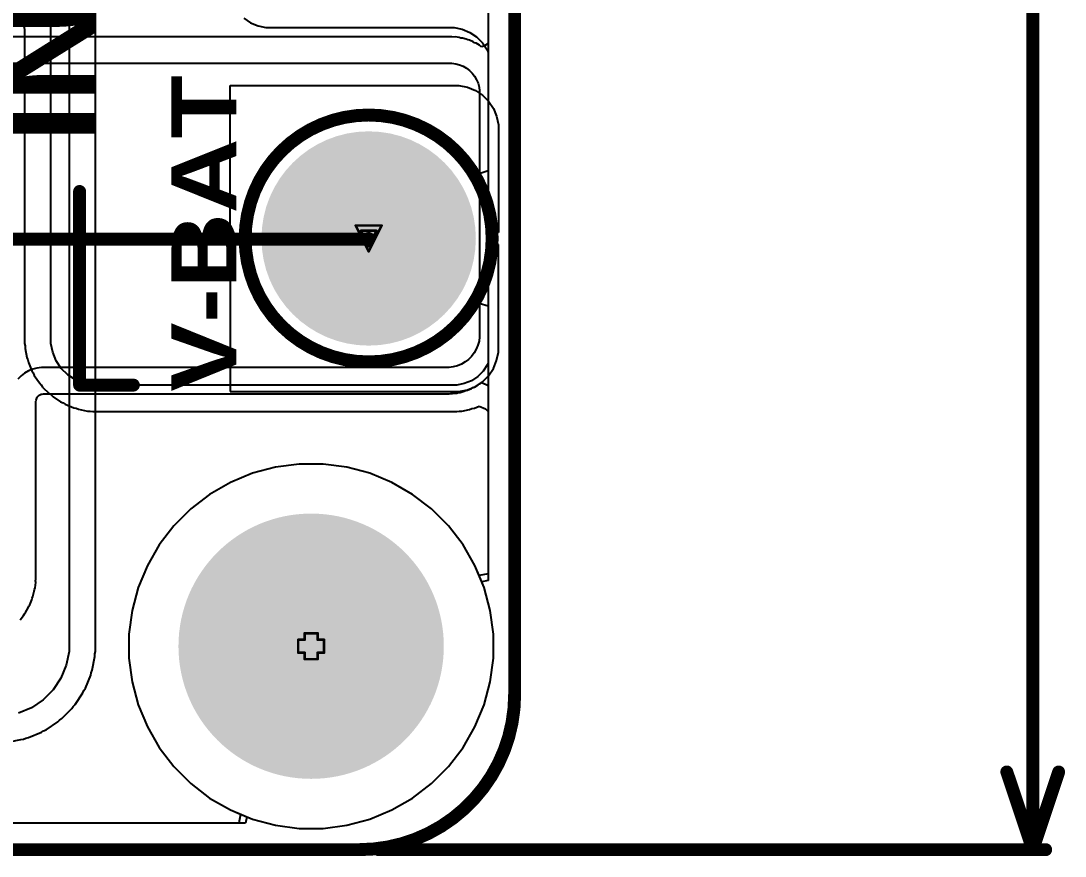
# Model space of a CAD drawing. Header units: inches. Extents: x -2 to 5376, y -4 to 5426.
# Drawn here: x 128.75 to 149.23, y -3.62 to 12.77 of the extents above; entities that cross this region are included whole.
import ezdxf

# ---------------------------------------------------------------- set-up
doc = ezdxf.new("R2010")
doc.units = ezdxf.units.IN
for name, color, linetype in [('Board Outline', 216, 'Continuous'), ('Bottom Layer', 5, 'Continuous'), ('Bottom Solder', 6, 'Continuous'), ('Dimension', 6, 'Continuous'), ('Drill Drawing', 1, 'Continuous'), ('Layer 1', 16, 'Continuous'), ('Layer 2', 76, 'Continuous'), ('Multi-Layer', 9, 'Continuous'), ('Pad Holes', 156, 'Continuous'), ('Top Layer', 1, 'Continuous'), ('Top Overlay', 2, 'Continuous'), ('Top Solder', 216, 'Continuous')]:
    doc.layers.add(name, color=color, linetype=linetype)
doc.styles.add('Arial Black_Bold', font='', dxfattribs={"height": 0.2})
doc.styles.get('Arial Black_Bold').set_extended_font_data('Arial Black', bold=True)

# ---------------------------------------------------------------- blocks, each defined once
blk = doc.blocks.new('0_5___T____P___148')
at = {"layer": 'Bottom Layer'}
h = blk.add_hatch(color=5, dxfattribs=at)
edge = h.paths.add_edge_path()
edge.add_arc((0, 0), 2, 0, 360)
at = {"layer": 'Bottom Solder'}
h = blk.add_hatch(color=6, dxfattribs=at)
edge = h.paths.add_edge_path()
edge.add_arc((0, 0), 2.102, 0, 360)
at = {"layer": 'Layer 1'}
h = blk.add_hatch(color=16, dxfattribs=at)
edge = h.paths.add_edge_path()
edge.add_arc((0, 0), 2, 0, 360)
at = {"layer": 'Layer 2'}
h = blk.add_hatch(color=76, dxfattribs=at)
edge = h.paths.add_edge_path()
edge.add_arc((0, 0), 2, 0, 360)
at = {"layer": 'Multi-Layer'}
h = blk.add_hatch(color=9, dxfattribs=at)
edge = h.paths.add_edge_path()
edge.add_arc((0, 0), 2, 0, 360)
at = {"layer": 'Pad Holes'}
h = blk.add_hatch(color=7, dxfattribs=at)
edge = h.paths.add_edge_path()
edge.add_arc((0, 0), 1, 0, 360)
at = {"layer": 'Top Layer'}
h = blk.add_hatch(color=1, dxfattribs=at)
edge = h.paths.add_edge_path()
edge.add_arc((0, 0), 2, 0, 360)
at = {"layer": 'Top Solder'}
h = blk.add_hatch(color=216, dxfattribs=at)
edge = h.paths.add_edge_path()
edge.add_arc((0, 0), 2.102, 0, 360)

msp = doc.modelspace()

# ---------------------------------------------------------------- hatches: boundary and pattern name
at = {"layer": 'Bottom Layer'}
h = msp.add_hatch(color=5, dxfattribs=at)
edge = h.paths.add_edge_path()
edge.add_arc((134.439, 0.5), 2.5, 0, 360)
at = {"layer": 'Bottom Solder'}
h = msp.add_hatch(color=6, dxfattribs=at)
edge = h.paths.add_edge_path()
edge.add_arc((134.439, 0.5), 2.602, 0, 360)
at = {"layer": 'Layer 1'}
h = msp.add_hatch(color=16, dxfattribs=at)
edge = h.paths.add_edge_path()
edge.add_arc((134.439, 0.5), 2.5, 0, 360)
at = {"layer": 'Layer 2'}
h = msp.add_hatch(color=76, dxfattribs=at)
edge = h.paths.add_edge_path()
edge.add_arc((134.439, 0.5), 2.5, 0, 360)
at = {"layer": 'Multi-Layer'}
h = msp.add_hatch(color=9, dxfattribs=at)
edge = h.paths.add_edge_path()
edge.add_arc((134.439, 0.5), 2.5, 0, 360)
at = {"layer": 'Pad Holes'}
h = msp.add_hatch(color=7, dxfattribs=at)
edge = h.paths.add_edge_path()
edge.add_arc((134.439, 0.5), 1.5, 0, 360)
at = {"layer": 'Top Layer'}
h = msp.add_hatch(color=1, dxfattribs=at)
edge = h.paths.add_edge_path()
edge.add_arc((134.439, 0.5), 2.5, 0, 360)
at = {"layer": 'Top Solder'}
h = msp.add_hatch(color=216, dxfattribs=at)
edge = h.paths.add_edge_path()
edge.add_arc((134.439, 0.5), 2.602, 0, 360)

# ---------------------------------------------------------------- linework, layer by layer
at = {"layer": 'Board Outline'}
for points in [[(138.43, -0.443, 0.254, 0.254, 0), (138.43, 93.461, 0.254, 0.254, 0)], [(138.43, -0.443, 0.254, 0.254, -0.414214), (135.382, -3.491, 0.254, 0.254, 0)], [(1.478, -3.491, 0.254, 0.254, 0), (135.382, -3.491, 0.254, 0.254, 0)]]:
    msp.add_lwpolyline(points, format="xyseb", dxfattribs=at)
for points in [[(138.367, -0.443, 0.127, 0.127, 1), (138.494, -0.443, 0.127, 0.127, 1)], [(138.367, -0.443, 0.127, 0.127, 1), (138.494, -0.443, 0.127, 0.127, 1)], [(135.319, -3.491, 0.127, 0.127, 1), (135.446, -3.491, 0.127, 0.127, 1)], [(135.319, -3.491, 0.127, 0.127, 1), (135.446, -3.491, 0.127, 0.127, 1)]]:
    msp.add_lwpolyline(points, format="xyseb", close=True, dxfattribs=at)
at = {"layer": 'Bottom Layer'}
for p, q in [((128.72, 12.746), (128.75, 12.726)), ((128.75, 12.726), (128.775, 12.701)), ((128.775, 12.701), (128.795, 12.671)), ((129.333, 12.655), (129.307, 12.79)), ((133.122, 12.818), (133.252, 12.731)), ((133.252, 12.731), (133.397, 12.671)), ((128.795, 12.671), (128.809, 12.638)), ((128.809, 12.638), (128.818, 12.591)), ((128.818, 12.591), (128.819, 12.573)), ((128.819, 12.573), (128.819, 6.531)), ((129.337, 12.586), (129.333, 12.655)), ((129.337, 6.531), (129.337, 12.586)), ((129.337, 12.586), (129.337, 12.586)), ((129.337, 12.586), (129.337, 12.586)), ((129.337, 12.586), (129.337, 12.586)), ((133.397, 12.671), (133.551, 12.64)), ((133.551, 12.64), (133.629, 12.636)), ((133.629, 12.636), (137.241, 12.636)), ((137.241, 12.636), (137.4, 12.605)), ((137.4, 12.605), (137.55, 12.543)), ((137.55, 12.543), (137.685, 12.453)), ((137.685, 12.453), (137.799, 12.338)), ((137.799, 12.338), (137.889, 12.203)), ((137.889, 12.203), (137.912, 12.148)), ((137.912, 12.148), (137.912, 6.062)), ((128.819, 6.531), (128.819, 6.441)), ((128.819, 6.441), (128.829, 6.391)), ((128.829, 6.391), (128.829, 6.34)), ((129.337, 6.441), (129.337, 6.531)), ((129.372, 6.266), (129.337, 6.441)), ((128.829, 6.34), (128.864, 6.165)), ((128.864, 6.165), (128.883, 6.117)), ((129.44, 6.1), (129.372, 6.266)), ((128.883, 6.117), (128.893, 6.067)), ((128.893, 6.067), (128.962, 5.902)), ((129.54, 5.951), (129.44, 6.1)), ((129.666, 5.825), (129.54, 5.951)), ((137.896, 6.024), (137.813, 5.899)), ((137.912, 6.062), (137.896, 6.024)), ((128.962, 5.902), (128.99, 5.86)), ((128.99, 5.86), (129.01, 5.812)), ((129.01, 5.812), (129.109, 5.664)), ((129.815, 5.725), (129.666, 5.825)), ((137.706, 5.792), (137.581, 5.709)), ((137.813, 5.899), (137.706, 5.792)), ((129.109, 5.664), (129.145, 5.628)), ((129.145, 5.628), (129.173, 5.585)), ((129.173, 5.585), (129.3, 5.459)), ((129.98, 5.657), (129.815, 5.725)), ((130.156, 5.622), (129.98, 5.657)), ((130.245, 5.622), (130.156, 5.622)), ((137.295, 5.622), (130.245, 5.622)), ((137.442, 5.651), (137.295, 5.622)), ((137.581, 5.709), (137.442, 5.651)), ((129.3, 5.459), (129.342, 5.43)), ((129.342, 5.43), (129.378, 5.394)), ((129.378, 5.394), (129.527, 5.295)), ((129.527, 5.295), (129.574, 5.275)), ((129.574, 5.275), (129.617, 5.247)), ((129.617, 5.247), (129.782, 5.178)), ((129.782, 5.178), (129.832, 5.169)), ((129.832, 5.169), (129.879, 5.149)), ((129.879, 5.149), (130.055, 5.114)), ((137.396, 5.114), (137.544, 5.143)), ((137.544, 5.143), (137.591, 5.163)), ((137.591, 5.163), (137.641, 5.173)), ((137.641, 5.173), (137.734, 5.212)), ((137.734, 5.212), (137.86, 5.154)), ((137.86, 5.154), (137.91, 5.107)), ((130.055, 5.114), (130.106, 5.114)), ((130.106, 5.114), (130.156, 5.104)), ((130.156, 5.104), (130.245, 5.104)), ((130.245, 5.104), (137.295, 5.104)), ((137.295, 5.104), (137.345, 5.114)), ((137.345, 5.114), (137.396, 5.114)), ((137.91, 5.107), (137.912, 5.104)), ((137.912, 5.104), (137.912, 1.921)), ((133.288, 3.892), (132.855, 3.713)), ((133.74, 4.013), (133.288, 3.892)), ((134.205, 4.074), (133.74, 4.013)), ((134.673, 4.074), (134.205, 4.074)), ((135.138, 4.013), (134.673, 4.074)), ((135.591, 3.892), (135.138, 4.013)), ((136.024, 3.713), (135.591, 3.892)), ((132.855, 3.713), (132.449, 3.478)), ((136.429, 3.478), (136.024, 3.713)), ((132.449, 3.478), (132.077, 3.193)), ((136.801, 3.193), (136.429, 3.478)), ((132.077, 3.193), (131.746, 2.862)), ((137.132, 2.862), (136.801, 3.193)), ((131.746, 2.862), (131.461, 2.49)), ((137.418, 2.49), (137.132, 2.862)), ((131.461, 2.49), (131.227, 2.084)), ((137.652, 2.084), (137.418, 2.49)), ((131.227, 2.084), (131.047, 1.651)), ((137.734, 1.885), (137.652, 2.084)), ((137.912, 1.921), (137.734, 1.885)), ((131.047, 1.651), (130.926, 1.199)), ((130.926, 1.199), (130.865, 0.734)), ((130.865, 0.734), (130.865, 0.266)), ((130.865, 0.266), (130.926, -0.199)), ((130.926, -0.199), (131.047, -0.651)), ((131.047, -0.651), (131.227, -1.084)), ((131.227, -1.084), (131.461, -1.49)), ((131.461, -1.49), (131.746, -1.862)), ((131.746, -1.862), (132.077, -2.193)), ((132.077, -2.193), (132.449, -2.478)), ((132.449, -2.478), (132.855, -2.713)), ((132.855, -2.713), (133.054, -2.795)), ((133.054, -2.795), (133.018, -2.973)), ((133.018, -2.973), (110.819, -2.973))]:
    msp.add_line(p, q, dxfattribs=at)
at = {"layer": 'Dimension'}
for points in [[(148.59, -3.491, 0.254, 0.254, 0), (148.59, 35.929, 0.254, 0.254, 0)], [(148.082, -1.967, 0.254, 0.254, 0), (148.59, -3.491, 0.254, 0.254, 0)], [(148.59, -3.491, 0.254, 0.254, 0), (149.098, -1.967, 0.254, 0.254, 0)], [(135.763, -3.491, 0.254, 0.254, 0), (148.844, -3.491, 0.254, 0.254, 0)]]:
    msp.add_lwpolyline(points, format="xyseb", dxfattribs=at)
for points in [[(148.018, -1.967, 0.127, 0.127, 1), (148.145, -1.967, 0.127, 0.127, 1)], [(149.035, -1.967, 0.127, 0.127, 1), (149.161, -1.967, 0.127, 0.127, 1)], [(135.7, -3.491, 0.127, 0.127, 1), (135.827, -3.491, 0.127, 0.127, 1)], [(148.526, -3.491, 0.127, 0.127, 1), (148.654, -3.491, 0.127, 0.127, 1)], [(148.526, -3.491, 0.127, 0.127, 1), (148.654, -3.491, 0.127, 0.127, 1)], [(148.526, -3.491, 0.127, 0.127, 1), (148.654, -3.491, 0.127, 0.127, 1)], [(148.78, -3.491, 0.127, 0.127, 1), (148.907, -3.491, 0.127, 0.127, 1)]]:
    msp.add_lwpolyline(points, format="xyseb", close=True, dxfattribs=at)
at = {"layer": 'Drill Drawing'}
for points in [[(135.313, 8.753, 0.0508, 0.0508, 0), (135.821, 8.753, 0.0508, 0.0508, 0)], [(135.313, 8.753, 0.0508, 0.0508, 0), (135.567, 8.245, 0.0508, 0.0508, 0)], [(135.414, 8.651, 0.0508, 0.0508, 0), (135.719, 8.651, 0.0508, 0.0508, 0)], [(135.414, 8.651, 0.0508, 0.0508, 0), (135.567, 8.347, 0.0508, 0.0508, 0)], [(135.567, 8.245, 0.0508, 0.0508, 0), (135.821, 8.753, 0.0508, 0.0508, 0)], [(135.567, 8.347, 0.0508, 0.0508, 0), (135.719, 8.651, 0.0508, 0.0508, 0)], [(134.185, 0.373, 0.0508, 0.0508, 0), (134.185, 0.627, 0.0508, 0.0508, 0)], [(134.185, 0.627, 0.0508, 0.0508, 0), (134.312, 0.627, 0.0508, 0.0508, 0)], [(134.312, 0.627, 0.0508, 0.0508, 0), (134.312, 0.754, 0.0508, 0.0508, 0)], [(134.312, 0.754, 0.0508, 0.0508, 0), (134.566, 0.754, 0.0508, 0.0508, 0)], [(134.566, 0.627, 0.0508, 0.0508, 0), (134.566, 0.754, 0.0508, 0.0508, 0)], [(134.566, 0.627, 0.0508, 0.0508, 0), (134.693, 0.627, 0.0508, 0.0508, 0)], [(134.693, 0.373, 0.0508, 0.0508, 0), (134.693, 0.627, 0.0508, 0.0508, 0)], [(134.185, 0.373, 0.0508, 0.0508, 0), (134.312, 0.373, 0.0508, 0.0508, 0)], [(134.312, 0.246, 0.0508, 0.0508, 0), (134.312, 0.373, 0.0508, 0.0508, 0)], [(134.312, 0.246, 0.0508, 0.0508, 0), (134.566, 0.246, 0.0508, 0.0508, 0)], [(134.566, 0.373, 0.0508, 0.0508, 0), (134.693, 0.373, 0.0508, 0.0508, 0)], [(134.566, 0.246, 0.0508, 0.0508, 0), (134.566, 0.373, 0.0508, 0.0508, 0)]]:
    msp.add_lwpolyline(points, format="xyseb", dxfattribs=at)
for points in [[(135.3, 8.753, 0.0254, 0.0254, 1), (135.326, 8.753, 0.0254, 0.0254, 1)], [(135.3, 8.753, 0.0254, 0.0254, 1), (135.326, 8.753, 0.0254, 0.0254, 1)], [(135.402, 8.651, 0.0254, 0.0254, 1), (135.427, 8.651, 0.0254, 0.0254, 1)], [(135.402, 8.651, 0.0254, 0.0254, 1), (135.427, 8.651, 0.0254, 0.0254, 1)], [(135.707, 8.651, 0.0254, 0.0254, 1), (135.732, 8.651, 0.0254, 0.0254, 1)], [(135.707, 8.651, 0.0254, 0.0254, 1), (135.732, 8.651, 0.0254, 0.0254, 1)], [(135.808, 8.753, 0.0254, 0.0254, 1), (135.834, 8.753, 0.0254, 0.0254, 1)], [(135.808, 8.753, 0.0254, 0.0254, 1), (135.834, 8.753, 0.0254, 0.0254, 1)], [(135.554, 8.347, 0.0254, 0.0254, 1), (135.58, 8.347, 0.0254, 0.0254, 1)], [(135.554, 8.347, 0.0254, 0.0254, 1), (135.58, 8.347, 0.0254, 0.0254, 1)], [(135.554, 8.245, 0.0254, 0.0254, 1), (135.58, 8.245, 0.0254, 0.0254, 1)], [(135.554, 8.245, 0.0254, 0.0254, 1), (135.58, 8.245, 0.0254, 0.0254, 1)], [(134.173, 0.627, 0.0254, 0.0254, 1), (134.198, 0.627, 0.0254, 0.0254, 1)], [(134.173, 0.627, 0.0254, 0.0254, 1), (134.198, 0.627, 0.0254, 0.0254, 1)], [(134.3, 0.754, 0.0254, 0.0254, 1), (134.325, 0.754, 0.0254, 0.0254, 1)], [(134.3, 0.754, 0.0254, 0.0254, 1), (134.325, 0.754, 0.0254, 0.0254, 1)], [(134.3, 0.627, 0.0254, 0.0254, 1), (134.325, 0.627, 0.0254, 0.0254, 1)], [(134.3, 0.627, 0.0254, 0.0254, 1), (134.325, 0.627, 0.0254, 0.0254, 1)], [(134.554, 0.754, 0.0254, 0.0254, 1), (134.579, 0.754, 0.0254, 0.0254, 1)], [(134.554, 0.754, 0.0254, 0.0254, 1), (134.579, 0.754, 0.0254, 0.0254, 1)], [(134.554, 0.627, 0.0254, 0.0254, 1), (134.579, 0.627, 0.0254, 0.0254, 1)], [(134.554, 0.627, 0.0254, 0.0254, 1), (134.579, 0.627, 0.0254, 0.0254, 1)], [(134.681, 0.627, 0.0254, 0.0254, 1), (134.706, 0.627, 0.0254, 0.0254, 1)], [(134.681, 0.627, 0.0254, 0.0254, 1), (134.706, 0.627, 0.0254, 0.0254, 1)], [(134.173, 0.373, 0.0254, 0.0254, 1), (134.198, 0.373, 0.0254, 0.0254, 1)], [(134.173, 0.373, 0.0254, 0.0254, 1), (134.198, 0.373, 0.0254, 0.0254, 1)], [(134.3, 0.373, 0.0254, 0.0254, 1), (134.325, 0.373, 0.0254, 0.0254, 1)], [(134.3, 0.373, 0.0254, 0.0254, 1), (134.325, 0.373, 0.0254, 0.0254, 1)], [(134.3, 0.246, 0.0254, 0.0254, 1), (134.325, 0.246, 0.0254, 0.0254, 1)], [(134.3, 0.246, 0.0254, 0.0254, 1), (134.325, 0.246, 0.0254, 0.0254, 1)], [(134.554, 0.373, 0.0254, 0.0254, 1), (134.579, 0.373, 0.0254, 0.0254, 1)], [(134.554, 0.373, 0.0254, 0.0254, 1), (134.579, 0.373, 0.0254, 0.0254, 1)], [(134.554, 0.246, 0.0254, 0.0254, 1), (134.579, 0.246, 0.0254, 0.0254, 1)], [(134.554, 0.246, 0.0254, 0.0254, 1), (134.579, 0.246, 0.0254, 0.0254, 1)], [(134.681, 0.373, 0.0254, 0.0254, 1), (134.706, 0.373, 0.0254, 0.0254, 1)], [(134.681, 0.373, 0.0254, 0.0254, 1), (134.706, 0.373, 0.0254, 0.0254, 1)]]:
    msp.add_lwpolyline(points, format="xyseb", close=True, dxfattribs=at)
at = {"layer": 'Layer 1'}
for p, q in [((137.912, 44.806), (137.912, 9.823)), ((134.835, 10.911), (134.379, 10.722)), ((135.32, 11.007), (134.835, 10.911)), ((135.814, 11.007), (135.32, 11.007)), ((136.298, 10.911), (135.814, 11.007)), ((136.755, 10.722), (136.298, 10.911)), ((134.379, 10.722), (133.968, 10.447)), ((137.166, 10.447), (136.755, 10.722)), ((133.968, 10.447), (133.619, 10.098)), ((137.515, 10.098), (137.166, 10.447)), ((133.619, 10.098), (133.344, 9.687)), ((137.734, 9.769), (137.515, 10.098)), ((133.344, 9.687), (133.155, 9.231)), ((137.912, 9.823), (137.734, 9.769)), ((133.155, 9.231), (133.059, 8.746)), ((133.059, 8.746), (133.059, 8.252)), ((133.059, 8.252), (133.155, 7.767)), ((133.155, 7.767), (133.344, 7.311)), ((133.344, 7.311), (133.619, 6.9)), ((137.515, 6.9), (137.734, 7.229)), ((137.734, 7.229), (137.912, 7.175)), ((137.912, 7.175), (137.912, 1.921)), ((133.619, 6.9), (133.968, 6.551)), ((137.166, 6.551), (137.515, 6.9)), ((133.968, 6.551), (134.379, 6.276)), ((136.755, 6.276), (137.166, 6.551)), ((134.379, 6.276), (134.835, 6.087)), ((136.298, 6.087), (136.755, 6.276)), ((134.835, 6.087), (135.32, 5.991)), ((135.32, 5.991), (135.814, 5.991)), ((135.814, 5.991), (136.298, 6.087)), ((133.288, 3.892), (132.855, 3.713)), ((133.74, 4.013), (133.288, 3.892)), ((134.205, 4.074), (133.74, 4.013)), ((134.673, 4.074), (134.205, 4.074)), ((135.138, 4.013), (134.673, 4.074)), ((135.591, 3.892), (135.138, 4.013)), ((136.024, 3.713), (135.591, 3.892)), ((132.855, 3.713), (132.449, 3.478)), ((136.429, 3.478), (136.024, 3.713)), ((132.449, 3.478), (132.077, 3.193)), ((136.801, 3.193), (136.429, 3.478)), ((132.077, 3.193), (131.746, 2.862)), ((137.132, 2.862), (136.801, 3.193)), ((131.746, 2.862), (131.461, 2.49)), ((137.418, 2.49), (137.132, 2.862)), ((131.461, 2.49), (131.227, 2.084)), ((137.652, 2.084), (137.418, 2.49)), ((131.227, 2.084), (131.047, 1.651)), ((137.734, 1.885), (137.652, 2.084)), ((137.912, 1.921), (137.734, 1.885)), ((131.047, 1.651), (130.926, 1.199)), ((130.926, 1.199), (130.865, 0.734)), ((130.865, 0.734), (130.865, 0.266)), ((130.865, 0.266), (130.926, -0.199)), ((130.926, -0.199), (131.047, -0.651)), ((131.047, -0.651), (131.227, -1.084)), ((131.227, -1.084), (131.461, -1.49)), ((131.461, -1.49), (131.746, -1.862)), ((131.746, -1.862), (132.077, -2.193)), ((132.077, -2.193), (132.449, -2.478)), ((132.449, -2.478), (132.855, -2.713)), ((132.855, -2.713), (133.054, -2.795)), ((133.054, -2.795), (133.018, -2.973)), ((133.018, -2.973), (110.819, -2.973))]:
    msp.add_line(p, q, dxfattribs=at)
at = {"layer": 'Layer 2'}
for p, q in [((137.912, 44.806), (137.912, 9.823)), ((129.692, 21.943), (129.692, 0.538)), ((130.21, 0.538), (130.21, 21.943)), ((134.835, 10.911), (134.379, 10.722)), ((135.32, 11.007), (134.835, 10.911)), ((135.814, 11.007), (135.32, 11.007)), ((136.298, 10.911), (135.814, 11.007)), ((136.755, 10.722), (136.298, 10.911)), ((134.379, 10.722), (133.968, 10.447)), ((137.166, 10.447), (136.755, 10.722)), ((133.968, 10.447), (133.619, 10.098)), ((137.515, 10.098), (137.166, 10.447)), ((133.619, 10.098), (133.344, 9.687)), ((137.734, 9.769), (137.515, 10.098)), ((133.344, 9.687), (133.155, 9.231)), ((137.912, 9.823), (137.734, 9.769)), ((133.155, 9.231), (133.059, 8.746)), ((133.059, 8.746), (133.059, 8.252)), ((133.059, 8.252), (133.155, 7.767)), ((133.155, 7.767), (133.344, 7.311)), ((133.344, 7.311), (133.619, 6.9)), ((137.515, 6.9), (137.734, 7.229)), ((137.734, 7.229), (137.912, 7.175)), ((137.912, 7.175), (137.912, 1.921)), ((133.619, 6.9), (133.968, 6.551)), ((137.166, 6.551), (137.515, 6.9)), ((133.968, 6.551), (134.379, 6.276)), ((136.755, 6.276), (137.166, 6.551)), ((134.379, 6.276), (134.835, 6.087)), ((136.298, 6.087), (136.755, 6.276)), ((134.835, 6.087), (135.32, 5.991)), ((135.32, 5.991), (135.814, 5.991)), ((135.814, 5.991), (136.298, 6.087)), ((133.288, 3.892), (132.855, 3.713)), ((133.74, 4.013), (133.288, 3.892)), ((134.205, 4.074), (133.74, 4.013)), ((134.673, 4.074), (134.205, 4.074)), ((135.138, 4.013), (134.673, 4.074)), ((135.591, 3.892), (135.138, 4.013)), ((136.024, 3.713), (135.591, 3.892)), ((132.855, 3.713), (132.449, 3.478)), ((136.429, 3.478), (136.024, 3.713)), ((132.449, 3.478), (132.077, 3.193)), ((136.801, 3.193), (136.429, 3.478)), ((132.077, 3.193), (131.746, 2.862)), ((137.132, 2.862), (136.801, 3.193)), ((131.746, 2.862), (131.461, 2.49)), ((137.418, 2.49), (137.132, 2.862)), ((131.461, 2.49), (131.227, 2.084)), ((137.652, 2.084), (137.418, 2.49)), ((131.227, 2.084), (131.047, 1.651)), ((137.734, 1.885), (137.652, 2.084)), ((137.912, 1.921), (137.734, 1.885)), ((131.047, 1.651), (130.926, 1.199)), ((130.926, 1.199), (130.865, 0.734)), ((130.865, 0.734), (130.865, 0.266)), ((129.692, 0.538), (129.692, 0.538)), ((129.692, 0.538), (129.692, 0.399)), ((130.21, 0.537), (130.21, 0.538)), ((130.21, 0.399), (130.21, 0.537)), ((129.692, 0.399), (129.638, 0.128)), ((130.146, 0.027), (130.2, 0.298)), ((130.2, 0.349), (130.21, 0.399)), ((130.2, 0.298), (130.2, 0.349)), ((130.865, 0.266), (130.926, -0.199)), ((129.638, 0.128), (129.532, -0.128)), ((130.127, -0.021), (130.146, 0.027)), ((129.532, -0.128), (129.379, -0.358)), ((130.011, -0.326), (130.117, -0.071)), ((130.117, -0.071), (130.127, -0.021)), ((130.926, -0.199), (131.047, -0.651)), ((129.379, -0.358), (129.183, -0.554)), ((129.963, -0.416), (129.983, -0.369)), ((129.983, -0.369), (130.011, -0.326)), ((129.183, -0.554), (128.953, -0.708)), ((129.809, -0.646), (129.963, -0.416)), ((128.953, -0.708), (128.697, -0.814)), ((129.549, -0.92), (129.745, -0.725)), ((129.745, -0.725), (129.773, -0.682)), ((129.773, -0.682), (129.809, -0.646)), ((131.047, -0.651), (131.227, -1.084)), ((129.24, -1.139), (129.471, -0.985)), ((129.471, -0.985), (129.507, -0.949)), ((129.507, -0.949), (129.549, -0.92)), ((128.895, -1.292), (129.151, -1.187)), ((129.151, -1.187), (129.193, -1.158)), ((129.193, -1.158), (129.24, -1.139)), ((131.227, -1.084), (131.461, -1.49)), ((128.526, -1.376), (128.748, -1.332)), ((128.748, -1.332), (128.798, -1.322)), ((128.748, -1.332), (128.748, -1.332)), ((128.798, -1.322), (128.845, -1.302)), ((128.845, -1.302), (128.895, -1.292)), ((131.461, -1.49), (131.746, -1.862)), ((131.746, -1.862), (132.077, -2.193)), ((132.077, -2.193), (132.449, -2.478)), ((132.449, -2.478), (132.855, -2.713)), ((132.855, -2.713), (133.054, -2.795)), ((133.054, -2.795), (133.018, -2.973)), ((133.018, -2.973), (108.961, -2.973))]:
    msp.add_line(p, q, dxfattribs=at)
at = {"layer": 'Multi-Layer'}
for p, q in [((133.288, 3.892), (132.855, 3.713)), ((133.74, 4.013), (133.288, 3.892)), ((134.205, 4.074), (133.74, 4.013)), ((134.439, 4.074), (134.205, 4.074)), ((134.439, 4.074), (134.439, 4.074)), ((134.673, 4.074), (134.439, 4.074)), ((135.138, 4.013), (134.673, 4.074)), ((135.591, 3.892), (135.138, 4.013)), ((136.024, 3.713), (135.591, 3.892)), ((132.855, 3.713), (132.449, 3.478)), ((136.429, 3.478), (136.024, 3.713)), ((132.449, 3.478), (132.077, 3.193)), ((136.801, 3.193), (136.429, 3.478)), ((132.077, 3.193), (131.746, 2.862)), ((137.132, 2.862), (136.801, 3.193)), ((131.746, 2.862), (131.461, 2.49)), ((137.418, 2.49), (137.132, 2.862)), ((131.461, 2.49), (131.227, 2.084)), ((137.652, 2.084), (137.418, 2.49)), ((131.227, 2.084), (131.047, 1.651)), ((137.831, 1.651), (137.652, 2.084)), ((131.047, 1.651), (130.926, 1.199)), ((137.952, 1.199), (137.831, 1.651)), ((130.926, 1.199), (130.865, 0.734)), ((138.014, 0.734), (137.952, 1.199)), ((130.865, 0.734), (130.865, 0.5)), ((138.014, 0.5), (138.014, 0.734)), ((130.865, 0.5), (130.865, 0.266)), ((138.014, 0.266), (138.014, 0.5)), ((130.865, 0.266), (130.926, -0.199)), ((137.952, -0.199), (138.014, 0.266)), ((130.926, -0.199), (131.047, -0.651)), ((137.831, -0.651), (137.952, -0.199)), ((131.047, -0.651), (131.227, -1.084)), ((137.652, -1.084), (137.831, -0.651)), ((131.227, -1.084), (131.461, -1.49)), ((137.418, -1.49), (137.652, -1.084)), ((131.461, -1.49), (131.746, -1.862)), ((137.132, -1.862), (137.418, -1.49)), ((131.746, -1.862), (132.077, -2.193)), ((136.801, -2.193), (137.132, -1.862)), ((132.077, -2.193), (132.449, -2.478)), ((136.429, -2.478), (136.801, -2.193)), ((132.449, -2.478), (132.855, -2.713)), ((136.024, -2.713), (136.429, -2.478)), ((132.855, -2.713), (133.288, -2.892)), ((135.591, -2.892), (136.024, -2.713)), ((133.288, -2.892), (133.74, -3.013)), ((133.74, -3.013), (134.205, -3.074)), ((134.673, -3.074), (135.138, -3.013)), ((135.138, -3.013), (135.591, -2.892)), ((134.205, -3.074), (134.439, -3.074)), ((134.439, -3.074), (134.673, -3.074))]:
    msp.add_line(p, q, dxfattribs=at)
at = {"layer": 'Top Layer'}
for p, q in [((137.912, 44.806), (137.912, 12.325)), ((137.198, 12.456), (126.692, 12.456)), ((137.232, 12.449), (137.198, 12.456)), ((137.266, 12.452), (137.232, 12.449)), ((137.341, 12.442), (137.266, 12.452)), ((137.374, 12.431), (137.341, 12.442)), ((137.408, 12.428), (137.374, 12.431)), ((137.481, 12.409), (137.408, 12.428)), ((137.512, 12.394), (137.481, 12.409)), ((137.546, 12.387), (137.512, 12.394)), ((137.616, 12.358), (137.546, 12.387)), ((137.644, 12.339), (137.616, 12.358)), ((137.677, 12.328), (137.644, 12.339)), ((137.743, 12.29), (137.677, 12.328)), ((137.768, 12.267), (137.743, 12.29)), ((137.912, 12.325), (137.836, 12.276)), ((137.785, 12.259), (137.768, 12.267)), ((137.836, 12.276), (137.785, 12.259)), ((124.672, 11.938), (137.198, 11.938)), ((137.198, 11.938), (137.274, 11.928)), ((137.274, 11.928), (137.347, 11.908)), ((137.347, 11.908), (137.418, 11.879)), ((137.418, 11.879), (137.484, 11.841)), ((137.484, 11.841), (137.544, 11.795)), ((137.544, 11.795), (137.598, 11.741)), ((137.598, 11.741), (137.645, 11.68)), ((137.645, 11.68), (137.683, 11.614)), ((137.683, 11.614), (137.712, 11.544)), ((137.712, 11.544), (137.732, 11.47)), ((137.732, 11.47), (137.742, 11.395)), ((137.742, 11.395), (137.742, 11.356)), ((137.742, 11.356), (137.742, 6.61)), ((137.742, 6.568), (137.731, 6.484)), ((137.742, 6.61), (137.742, 6.61)), ((137.742, 6.61), (137.742, 6.568)), ((137.709, 6.403), (137.677, 6.326)), ((137.731, 6.484), (137.709, 6.403)), ((137.584, 6.186), (137.524, 6.127)), ((137.635, 6.253), (137.584, 6.186)), ((137.677, 6.326), (137.635, 6.253)), ((129.062, 5.956), (128.978, 5.933)), ((129.149, 5.968), (129.062, 5.956)), ((129.193, 5.969), (129.149, 5.968)), ((137.143, 5.969), (129.193, 5.969)), ((129.193, 5.969), (129.193, 5.969)), ((137.226, 5.98), (137.143, 5.969)), ((137.307, 6.002), (137.226, 5.98)), ((137.385, 6.034), (137.307, 6.002)), ((137.458, 6.076), (137.385, 6.034)), ((137.524, 6.127), (137.458, 6.076)), ((128.752, 5.803), (128.69, 5.741)), ((128.821, 5.856), (128.752, 5.803)), ((128.897, 5.9), (128.821, 5.856)), ((128.978, 5.933), (128.897, 5.9)), ((137.505, 5.523), (137.583, 5.555)), ((137.583, 5.555), (137.611, 5.574)), ((137.611, 5.574), (137.644, 5.585)), ((137.644, 5.585), (137.717, 5.627)), ((137.717, 5.627), (137.742, 5.65)), ((137.742, 5.65), (137.773, 5.665)), ((137.773, 5.665), (137.785, 5.674)), ((137.785, 5.674), (137.912, 5.612)), ((137.912, 5.612), (137.912, 1.788)), ((129.042, 5.301), (129.046, 5.329)), ((129.046, 5.329), (129.051, 5.348)), ((129.051, 5.348), (129.059, 5.366)), ((129.059, 5.366), (129.068, 5.383)), ((129.068, 5.383), (129.08, 5.399)), ((129.08, 5.399), (129.094, 5.413)), ((129.094, 5.413), (129.11, 5.425)), ((129.11, 5.425), (129.127, 5.434)), ((129.127, 5.434), (129.145, 5.442)), ((129.145, 5.442), (129.164, 5.447)), ((129.164, 5.447), (129.192, 5.451)), ((129.192, 5.451), (129.202, 5.451)), ((129.202, 5.451), (137.143, 5.451)), ((137.143, 5.451), (137.176, 5.458)), ((137.176, 5.458), (137.21, 5.455)), ((137.21, 5.455), (137.294, 5.466)), ((137.294, 5.466), (137.326, 5.477)), ((137.326, 5.477), (137.36, 5.48)), ((137.36, 5.48), (137.441, 5.501)), ((137.441, 5.501), (137.472, 5.517)), ((137.472, 5.517), (137.505, 5.523)), ((129.042, 5.292), (129.042, 5.301)), ((129.042, 1.869), (129.042, 5.292)), ((133.288, 3.892), (132.855, 3.713)), ((133.74, 4.013), (133.288, 3.892)), ((134.205, 4.074), (133.74, 4.013)), ((134.673, 4.074), (134.205, 4.074)), ((135.138, 4.013), (134.673, 4.074)), ((135.591, 3.892), (135.138, 4.013)), ((136.024, 3.713), (135.591, 3.892)), ((132.855, 3.713), (132.449, 3.478)), ((136.429, 3.478), (136.024, 3.713)), ((132.449, 3.478), (132.077, 3.193)), ((136.801, 3.193), (136.429, 3.478)), ((132.077, 3.193), (131.746, 2.862)), ((137.132, 2.862), (136.801, 3.193)), ((131.746, 2.862), (131.461, 2.49)), ((137.418, 2.49), (137.132, 2.862)), ((131.461, 2.49), (131.227, 2.084)), ((137.652, 2.084), (137.418, 2.49)), ((131.227, 2.084), (131.047, 1.651)), ((137.785, 1.763), (137.652, 2.084)), ((129.042, 1.816), (129.042, 1.869)), ((129.042, 1.869), (129.042, 1.869)), ((129.013, 1.611), (129.024, 1.643)), ((129.024, 1.643), (129.038, 1.748)), ((129.035, 1.783), (129.042, 1.816)), ((129.038, 1.748), (129.035, 1.783)), ((131.047, 1.651), (130.926, 1.199)), ((137.912, 1.788), (137.785, 1.763)), ((128.961, 1.41), (128.968, 1.444)), ((128.968, 1.444), (128.983, 1.474)), ((128.983, 1.474), (129.01, 1.577)), ((129.01, 1.577), (129.013, 1.611)), ((128.838, 1.16), (128.891, 1.251)), ((128.891, 1.251), (128.902, 1.284)), ((128.902, 1.284), (128.921, 1.312)), ((128.921, 1.312), (128.961, 1.41)), ((128.735, 1.019), (128.8, 1.103)), ((128.8, 1.103), (128.815, 1.134)), ((128.815, 1.134), (128.838, 1.16)), ((130.926, 1.199), (130.865, 0.734)), ((130.865, 0.734), (130.865, 0.266)), ((130.865, 0.266), (130.926, -0.199)), ((130.926, -0.199), (131.047, -0.651)), ((131.047, -0.651), (131.227, -1.084)), ((131.227, -1.084), (131.461, -1.49)), ((131.461, -1.49), (131.746, -1.862)), ((131.746, -1.862), (132.077, -2.193)), ((132.077, -2.193), (132.449, -2.478)), ((132.449, -2.478), (132.855, -2.713)), ((132.855, -2.713), (133.176, -2.846)), ((133.176, -2.846), (133.151, -2.973)), ((133.151, -2.973), (110.819, -2.973))]:
    msp.add_line(p, q, dxfattribs=at)
for points in [[(125.482, 8.483, 0.254, 0.254, 0), (135.528, 8.483, 0.254, 0.254, 0)], [(135.567, 8.499, 0.254, 0.254, -0.198912), (135.528, 8.483, 0.254, 0.254, 0)]]:
    msp.add_lwpolyline(points, format="xyseb", dxfattribs=at)
for points in [[(135.465, 8.483, 0.127, 0.127, 1), (135.592, 8.483, 0.127, 0.127, 1)], [(135.465, 8.483, 0.127, 0.127, 1), (135.592, 8.483, 0.127, 0.127, 1)], [(135.503, 8.499, 0.127, 0.127, 1), (135.63, 8.499, 0.127, 0.127, 1)]]:
    msp.add_lwpolyline(points, format="xyseb", close=True, dxfattribs=at)
at = {"layer": 'Top Overlay'}
for p, q in [((132.851, 8.499), (132.851, 11.503)), ((132.851, 11.503), (137.253, 11.503)), ((137.253, 11.503), (137.338, 11.503)), ((137.338, 11.503), (137.503, 11.47)), ((137.503, 11.47), (137.659, 11.405)), ((137.659, 11.405), (137.799, 11.312)), ((137.799, 11.312), (137.919, 11.192)), ((137.919, 11.192), (138.012, 11.052)), ((135.329, 10.909), (134.864, 10.817)), ((135.567, 10.921), (135.329, 10.909)), ((135.797, 10.91), (135.567, 10.921)), ((135.567, 10.921), (135.567, 10.921)), ((136.248, 10.823), (135.797, 10.91)), ((138.012, 11.052), (138.077, 10.896)), ((138.077, 10.896), (138.11, 10.731)), ((134.864, 10.817), (134.425, 10.635)), ((136.676, 10.652), (136.248, 10.823)), ((137.063, 10.404), (136.676, 10.652)), ((138.11, 10.731), (138.11, 10.647)), ((134.425, 10.635), (134.03, 10.371)), ((138.11, 10.647), (138.11, 8.618)), ((138.11, 10.647), (138.11, 10.647)), ((138.11, 10.647), (138.11, 10.647)), ((134.03, 10.371), (133.695, 10.035)), ((137.396, 10.087), (137.063, 10.404)), ((133.695, 10.035), (133.431, 9.641)), ((137.663, 9.712), (137.396, 10.087)), ((133.431, 9.641), (133.249, 9.202)), ((137.855, 9.294), (137.663, 9.712)), ((137.964, 8.847), (137.855, 9.294)), ((133.249, 9.202), (133.157, 8.736)), ((137.986, 8.618), (137.964, 8.847)), ((133.157, 8.736), (133.145, 8.499)), ((138.11, 8.618), (137.986, 8.618)), ((133.145, 8.499), (132.851, 8.499)), ((132.851, 8.499), (132.851, 5.495)), ((133.145, 8.499), (132.851, 8.499)), ((133.157, 8.262), (133.145, 8.499)), ((133.145, 8.499), (133.145, 8.499)), ((133.145, 8.499), (133.145, 8.499)), ((133.249, 7.796), (133.157, 8.262)), ((137.986, 8.38), (137.964, 8.151)), ((138.11, 8.38), (137.986, 8.38)), ((138.11, 6.351), (138.11, 8.38)), ((137.964, 8.151), (137.855, 7.704)), ((133.431, 7.357), (133.249, 7.796)), ((137.855, 7.704), (137.663, 7.286)), ((133.695, 6.963), (133.431, 7.357)), ((137.663, 7.286), (137.396, 6.911)), ((134.03, 6.627), (133.695, 6.963)), ((137.396, 6.911), (137.063, 6.594)), ((134.425, 6.363), (134.03, 6.627)), ((137.063, 6.594), (136.676, 6.346)), ((134.864, 6.181), (134.425, 6.363)), ((138.11, 6.267), (138.11, 6.351)), ((138.11, 6.351), (138.11, 6.351)), ((138.11, 6.351), (138.11, 6.351)), ((135.329, 6.089), (134.864, 6.181)), ((136.248, 6.175), (135.797, 6.088)), ((136.676, 6.346), (136.248, 6.175)), ((138.077, 6.102), (138.11, 6.267)), ((135.567, 6.077), (135.329, 6.089)), ((135.797, 6.088), (135.567, 6.077)), ((135.567, 6.077), (135.567, 6.077)), ((137.919, 5.806), (138.012, 5.946)), ((138.012, 5.946), (138.077, 6.102)), ((137.799, 5.686), (137.919, 5.806)), ((137.503, 5.528), (137.659, 5.593)), ((137.659, 5.593), (137.799, 5.686)), ((132.851, 5.495), (137.253, 5.495)), ((137.253, 5.495), (137.338, 5.495)), ((137.338, 5.495), (137.503, 5.528))]:
    msp.add_line(p, q, dxfattribs=at)
for points in [[(137.989, 8.499, 0.254, 0.254, 1), (133.145, 8.499, 0.254, 0.254, 1)], [(129.835, 9.421, 0.127, 0.127, 1), (129.962, 9.421, 0.127, 0.127, 1)], [(133.081, 8.499, 0.127, 0.127, 1), (133.208, 8.499, 0.127, 0.127, 1)], [(137.925, 8.499, 0.127, 0.127, 1), (138.052, 8.499, 0.127, 0.127, 1)], [(129.835, 5.622, 0.127, 0.127, 1), (129.962, 5.622, 0.127, 0.127, 1)], [(129.835, 5.622, 0.127, 0.127, 1), (129.962, 5.622, 0.127, 0.127, 1)], [(130.889, 5.622, 0.127, 0.127, 1), (131.016, 5.622, 0.127, 0.127, 1)]]:
    msp.add_lwpolyline(points, format="xyseb", close=True, dxfattribs=at)
for points in [[(129.898, 5.622, 0.254, 0.254, 0), (129.898, 9.421, 0.254, 0.254, 0)], [(129.898, 5.622, 0.254, 0.254, 0), (130.952, 5.622, 0.254, 0.254, 0)]]:
    msp.add_lwpolyline(points, format="xyseb", dxfattribs=at)

# ---------------------------------------------------------------- block references
at = {"rotation": 90}
msp.add_blockref('0_5___T____P___148', (135.567, 8.499), dxfattribs=at)

# ---------------------------------------------------------------- texts
at = {"layer": 'Top Overlay', "style": 'Arial Black_Bold'}
for s, height, p in [('INPUT', 1.778, (130.209, 10.363)), ('V-BAT', 1.27, (132.97, 5.495))]:
    msp.add_text(s, height=height, rotation=90, dxfattribs=at).set_placement(p)

doc.saveas('drawing.dxf')
